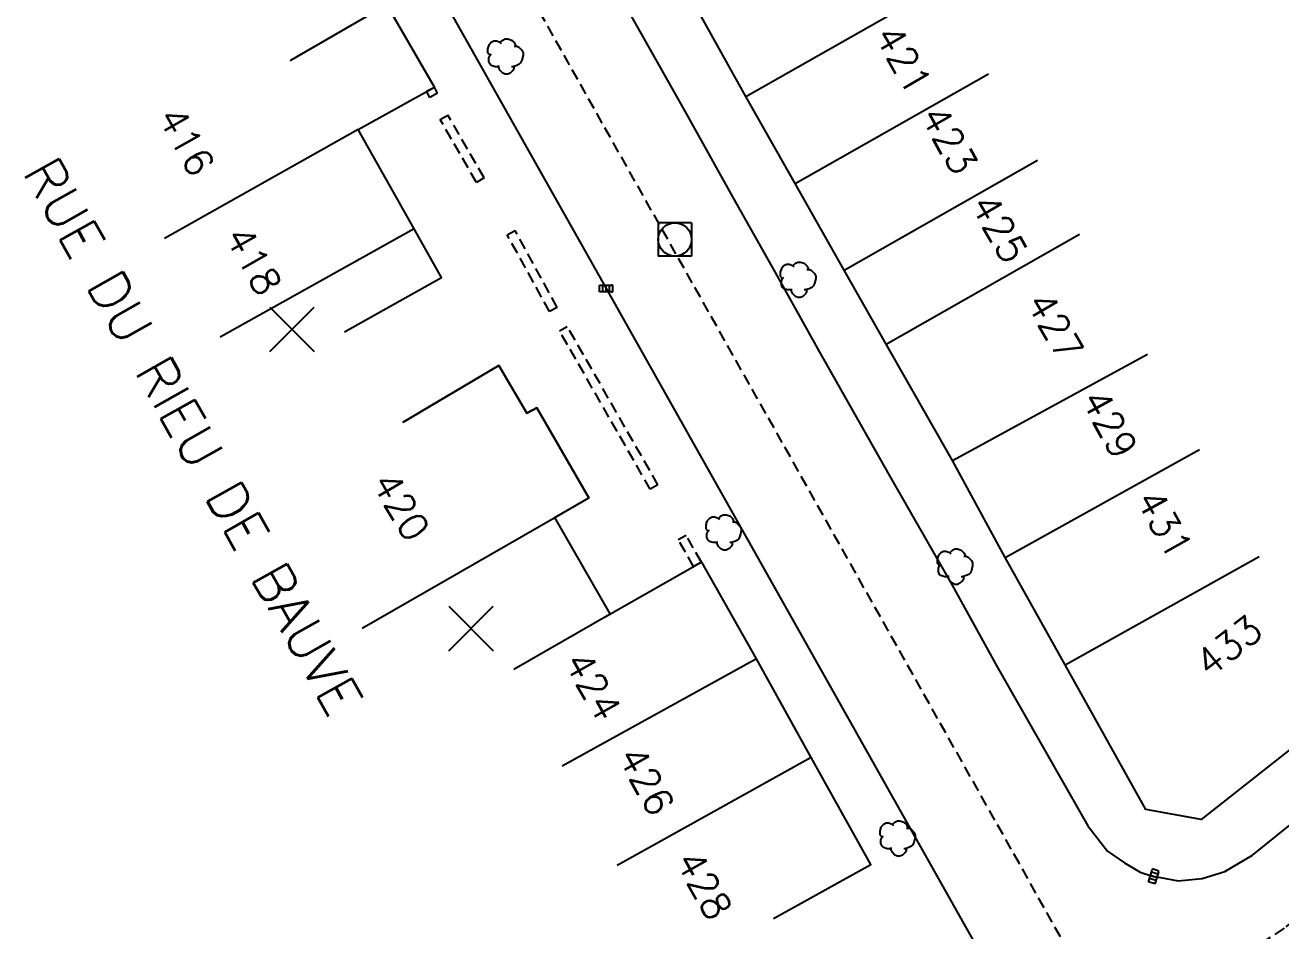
# Model space of a CAD drawing. Header units: millimetres. Extents: x 137000 to 138000, y 128000 to 129000.
# Drawn here: x 137620 to 137676.5, y 128920.2 to 128961 of the extents above; entities that cross this region are included whole.
import ezdxf
from ezdxf.enums import TextEntityAlignment as Align

# ---------------------------------------------------------------- set-up
doc = ezdxf.new("R2010")
doc.units = ezdxf.units.MM
doc.linetypes.add('DASHED', pattern=[0.75, 0.5, -0.25])
doc.layers.get('0').update_dxf_attribs({"linetype": 'CONTINUOUS'})
for name, color, linetype in [('w0001', 6, 'DASHED'), ('w0008', 7, 'CONTINUOUS'), ('w0100', 7, 'CONTINUOUS'), ('W0112', 1, 'DASHED'), ('w0300', 7, 'CONTINUOUS'), ('w0400', 7, 'CONTINUOUS'), ('w0420', 7, 'CONTINUOUS'), ('w0989', 7, 'CONTINUOUS'), ('w0991', 7, 'CONTINUOUS'), ('W1102', 7, 'CONTINUOUS')]:
    doc.layers.add(name, color=color, linetype=linetype)
doc.styles.get("Standard").update_dxf_attribs({"font": 'romans.shx', "width": 0.85})

# ---------------------------------------------------------------- blocks, each defined once
blk = doc.blocks.new('t991o')
at = {"color": 0, "linetype": 'Continuous'}
for p, q in [((-1, 1), (1, -1)), ((-1, -1), (1, 1))]:
    blk.add_line(p, q, dxfattribs=at)
blk = doc.blocks.new('T400')
for p, q in [((-0.15, 0.3), (0.15, 0.3)), ((-0.15, -0.25), (-0.15, 0.3)), ((-0.15, 0.15), (0.15, 0.15)), ((-0.15, 0), (0.15, 0)), ((0.15, 0.3), (0.15, -0.25)), ((-0.15, -0.15), (0.15, -0.15)), ((-0.15, -0.25), (-0.15, -0.3)), ((-0.15, -0.3), (0.15, -0.3)), ((0.15, -0.3), (0.15, -0.25))]:
    blk.add_line(p, q)
blk = doc.blocks.new('T300')
for p, q in [((-0.686, 0.629), (-0.8, 0.514)), ((-0.571, 0.686), (-0.686, 0.629)), ((-0.457, 0.686), (-0.571, 0.686)), ((-0.286, 0.629), (-0.457, 0.686)), ((-0.286, 0.629), (-0.171, 0.743)), ((-0.229, 0.571), (-0.286, 0.629)), ((-0.171, 0.743), (-0.057, 0.8)), ((-0.057, 0.8), (0.057, 0.8)), ((0.057, 0.8), (0.229, 0.743)), ((0.229, 0.743), (0.343, 0.629)), ((0.343, 0.629), (0.4, 0.514)), ((-0.8, 0.514), (-0.857, 0.343)), ((-0.857, 0.343), (-0.857, 0.171)), ((-0.857, 0.171), (-0.743, 0.057)), ((-0.8, -0.057), (-0.743, 0.057)), ((-0.743, 0.057), (-0.686, 0.114)), ((0.457, 0.457), (0.343, 0.457)), ((0.4, 0.514), (0.4, 0.457)), ((0.571, 0.4), (0.457, 0.457)), ((0.571, 0.4), (0.686, 0.286)), ((0.686, 0.286), (0.743, 0.171)), ((0.743, 0.057), (0.686, -0.171)), ((0.743, 0.171), (0.743, 0.057)), ((-0.8, -0.171), (-0.8, -0.057)), ((-0.8, -0.229), (-0.8, -0.171)), ((-0.743, -0.343), (-0.8, -0.229)), ((-0.686, -0.4), (-0.743, -0.343)), ((-0.514, -0.457), (-0.686, -0.4)), ((-0.4, -0.457), (-0.514, -0.457)), ((-0.4, -0.457), (-0.343, -0.457)), ((-0.343, -0.457), (-0.343, -0.4)), ((-0.343, -0.514), (-0.343, -0.457)), ((-0.286, -0.629), (-0.343, -0.514)), ((0.286, -0.457), (0.229, -0.457)), ((0.457, -0.4), (0.286, -0.457)), ((0.343, -0.514), (0.286, -0.629)), ((0.343, -0.514), (0.343, -0.457)), ((0.571, -0.343), (0.457, -0.4)), ((0.629, -0.286), (0.571, -0.343)), ((0.686, -0.171), (0.629, -0.286)), ((-0.171, -0.743), (-0.286, -0.629)), ((-0.057, -0.8), (-0.171, -0.743)), ((0.057, -0.8), (-0.057, -0.8)), ((0.171, -0.743), (0.057, -0.8)), ((0.229, -0.686), (0.171, -0.743)), ((0.286, -0.629), (0.229, -0.686))]:
    blk.add_line(p, q)
blk = doc.blocks.new('T420')
for p, q in [((0.75, 0.75), (-0.75, 0.75)), ((-0.75, 0.75), (-0.75, -0.75)), ((0.75, 0.75), (0.75, -0.75)), ((0.75, -0.75), (-0.75, -0.75))]:
    blk.add_line(p, q)
blk.add_ellipse((0, 0), major_axis=(-0.53, 0.53), ratio=1, start_param=3.926991, end_param=10.210176)

msp = doc.modelspace()

# ---------------------------------------------------------------- linework, layer by layer
at = {"layer": 'w0001'}
for points in [[(137725.426, 128627.774), (137717.741, 128645.886), (137715.569, 128653.316), (137713.772, 128662.308), (137712.585, 128671.123), (137711.986, 128678.76), (137711.806, 128686.96), (137712.108, 128694.349), (137712.682, 128700.695), (137715.302, 128716.645), (137718.896, 128734.03), (137723.69, 128756.962), (137728.799, 128781.46), (137730.196, 128788.892), (137730.614, 128795.363), (137729.586, 128803.5), (137727.472, 128810.482), (137723.424, 128818.8), (137717.916, 128828.598), (137673.524, 128907.549), (137664.719, 128923.278), (137635.071, 128975.918)], [(137727.659, 128960.47), (137721.062, 128955.848), (137676.628, 128920.366), (137669.122, 128915.414)]]:
    msp.add_lwpolyline(points, dxfattribs=at)
at = {"layer": 'w0008'}
for points in [[(137638.112, 128977.659), (137644.723, 128965.907), (137645.303, 128964.888), (137646.324, 128963.079), (137649.733, 128957.004), (137651.808, 128953.29), (137653.734, 128949.873), (137655.713, 128946.329), (137658.863, 128940.763), (137661.688, 128935.81), (137663.726, 128932.127), (137667.794, 128924.978), (137668.688, 128923.836), (137669.45, 128923.315), (137670.148, 128922.896), (137670.757, 128922.703), (137671.07, 128922.644), (137671.858, 128922.507), (137672.945, 128922.599), (137673.959, 128922.914), (137675.203, 128923.658), (137683.519, 128930.344)], [(137632.03, 128974.178), (137646.121, 128949.151), (137646.464, 128948.549), (137652.499, 128937.827), (137668.922, 128908.66), (137672.817, 128901.691), (137676.395, 128895.39), (137679.673, 128889.534), (137679.862, 128889.206), (137682.217, 128885.036), (137685.488, 128879.188), (137688.859, 128873.222), (137709.29, 128836.857)]]:
    msp.add_lwpolyline(points, dxfattribs=at)
at = {"layer": 'w0100'}
for points in [[(137683.081, 128933.283), (137672.902, 128925.258), (137670.412, 128925.709), (137666.772, 128932.225), (137664.084, 128937.055), (137661.71, 128941.411), (137658.729, 128946.659), (137656.839, 128949.976), (137654.624, 128953.889), (137652.406, 128957.793), (137649.75, 128962.581)], [(137634.346, 128947.209), (137638.711, 128949.647), (137637.488, 128951.838), (137634.97, 128956.311), (137638.398, 128958.224), (137636.253, 128961.929), (137631.926, 128959.424), (137631.926, 128959.424), (137631.926, 128959.424), (137631.926, 128959.424), (137631.926, 128959.424), (137631.926, 128959.424), (137631.926, 128959.424), (137631.926, 128959.424), (137631.926, 128959.424), (137631.926, 128959.424), (137631.926, 128959.424), (137631.926, 128959.424), (137631.926, 128959.424), (137631.926, 128959.424), (137631.926, 128959.424), (137631.926, 128959.424), (137631.926, 128959.424), (137631.926, 128959.424), (137631.926, 128959.424), (137631.926, 128959.424), (137631.926, 128959.424), (137631.926, 128959.424), (137631.926, 128959.424), (137631.926, 128959.424), (137631.926, 128959.424), (137631.926, 128959.424), (137631.926, 128959.424), (137631.926, 128959.424), (137631.926, 128959.424), (137631.926, 128959.424), (137631.926, 128959.424), (137631.926, 128959.424), (137631.926, 128959.424), (137631.926, 128959.424), (137631.926, 128959.424), (137631.926, 128959.424), (137631.926, 128959.424), (137631.926, 128959.424), (137631.926, 128959.424), (137631.926, 128959.424), (137631.926, 128959.424), (137631.926, 128959.424), (137631.926, 128959.424), (137631.926, 128959.424), (137631.926, 128959.424), (137631.926, 128959.424), (137631.926, 128959.424), (137631.926, 128959.424), (137631.926, 128959.424), (137631.926, 128959.424), (137631.926, 128959.424), (137631.926, 128959.424), (137631.926, 128959.424), (137631.926, 128959.424), (137631.926, 128959.424), (137631.926, 128959.424), (137631.926, 128959.424), (137631.926, 128959.424), (137631.926, 128959.424), (137631.926, 128959.424), (137631.926, 128959.424), (137631.926, 128959.424), (137631.926, 128959.424), (137631.926, 128959.424), (137631.926, 128959.424), (137631.926, 128959.424), (137631.926, 128959.424), (137631.926, 128959.424), (137631.926, 128959.424), (137631.926, 128959.424), (137631.926, 128959.424), (137631.926, 128959.424), (137631.926, 128959.424), (137631.926, 128959.424), (137631.926, 128959.424), (137631.926, 128959.424), (137631.926, 128959.424), (137631.926, 128959.424), (137631.926, 128959.424), (137631.926, 128959.424), (137631.926, 128959.424), (137631.926, 128959.424), (137631.926, 128959.424), (137631.926, 128959.424), (137631.926, 128959.424), (137631.926, 128959.424), (137631.926, 128959.424), (137631.926, 128959.424), (137631.926, 128959.424), (137631.926, 128959.424), (137631.926, 128959.424), (137631.926, 128959.424), (137631.926, 128959.424), (137631.926, 128959.424), (137631.926, 128959.424), (137631.926, 128959.424), (137631.926, 128959.424), (137631.926, 128959.424), (137631.926, 128959.424), (137631.926, 128959.424), (137631.926, 128959.424), (137631.926, 128959.424), (137631.926, 128959.424), (137631.926, 128959.424), (137631.926, 128959.424), (137631.926, 128959.424), (137631.926, 128959.424), (137631.926, 128959.424), (137631.926, 128959.424), (137631.926, 128959.424), (137631.926, 128959.424), (137631.926, 128959.424), (137631.926, 128959.424), (137631.926, 128959.424)], [(137641.974, 128932.028), (137646.307, 128934.524), (137643.812, 128938.856), (137645.34, 128939.736), (137643.003, 128943.793), (137642.55, 128943.549), (137641.29, 128945.686), (137636.983, 128943.148), (137636.983, 128943.148), (137636.983, 128943.148), (137636.983, 128943.148), (137636.983, 128943.148), (137636.983, 128943.148), (137636.983, 128943.148), (137636.983, 128943.148), (137636.983, 128943.148), (137636.983, 128943.148), (137636.983, 128943.148), (137636.983, 128943.148), (137636.983, 128943.148), (137636.983, 128943.148), (137636.983, 128943.148), (137636.983, 128943.148), (137636.983, 128943.148), (137636.983, 128943.148), (137636.983, 128943.148), (137636.983, 128943.148), (137636.983, 128943.148), (137636.983, 128943.148), (137636.983, 128943.148), (137636.983, 128943.148), (137636.983, 128943.148), (137636.983, 128943.148), (137636.983, 128943.148), (137636.983, 128943.148), (137636.983, 128943.148), (137636.983, 128943.148), (137636.983, 128943.148), (137636.983, 128943.148), (137636.983, 128943.148), (137636.983, 128943.148), (137636.983, 128943.148), (137636.983, 128943.148), (137636.983, 128943.148), (137636.983, 128943.148), (137636.983, 128943.148), (137636.983, 128943.148), (137636.983, 128943.148), (137636.983, 128943.148), (137636.983, 128943.148), (137636.983, 128943.148), (137636.983, 128943.148), (137636.983, 128943.148), (137636.983, 128943.148), (137636.983, 128943.148), (137636.983, 128943.148), (137636.983, 128943.148), (137636.983, 128943.148), (137636.983, 128943.148), (137636.983, 128943.148), (137636.983, 128943.148), (137636.983, 128943.148), (137636.983, 128943.148), (137636.983, 128943.148), (137636.983, 128943.148), (137636.983, 128943.148), (137636.983, 128943.148), (137636.983, 128943.148), (137636.983, 128943.148), (137636.983, 128943.148), (137636.983, 128943.148), (137636.983, 128943.148), (137636.983, 128943.148), (137636.983, 128943.148), (137636.983, 128943.148), (137636.983, 128943.148), (137636.983, 128943.148), (137636.983, 128943.148), (137636.983, 128943.148), (137636.983, 128943.148), (137636.983, 128943.148), (137636.983, 128943.148), (137636.983, 128943.148), (137636.983, 128943.148), (137636.983, 128943.148), (137636.983, 128943.148), (137636.983, 128943.148), (137636.983, 128943.148), (137636.983, 128943.148), (137636.983, 128943.148), (137636.983, 128943.148), (137636.983, 128943.148), (137636.983, 128943.148), (137636.983, 128943.148), (137636.983, 128943.148), (137636.983, 128943.148), (137636.983, 128943.148), (137636.983, 128943.148), (137636.983, 128943.148), (137636.983, 128943.148), (137636.983, 128943.148), (137636.983, 128943.148), (137636.983, 128943.148), (137636.983, 128943.148), (137636.983, 128943.148), (137636.983, 128943.148), (137636.983, 128943.148), (137636.983, 128943.148), (137636.983, 128943.148), (137636.983, 128943.148), (137636.983, 128943.148), (137636.983, 128943.148), (137636.983, 128943.148), (137636.983, 128943.148), (137636.983, 128943.148), (137636.983, 128943.148), (137636.983, 128943.148), (137636.983, 128943.148), (137636.983, 128943.148), (137636.983, 128943.148), (137636.983, 128943.148), (137636.983, 128943.148), (137636.983, 128943.148), (137636.983, 128943.148), (137636.983, 128943.148), (137636.983, 128943.148), (137636.983, 128943.148), (137636.983, 128943.148), (137636.983, 128943.148), (137636.983, 128943.148), (137636.983, 128943.148), (137636.983, 128943.148), (137636.983, 128943.148), (137636.983, 128943.148), (137636.983, 128943.148), (137636.983, 128943.148), (137636.983, 128943.148), (137636.983, 128943.148), (137636.983, 128943.148), (137636.983, 128943.148), (137636.983, 128943.148), (137636.983, 128943.148), (137636.983, 128943.148), (137636.983, 128943.148), (137636.983, 128943.148), (137636.983, 128943.148), (137636.983, 128943.148), (137636.983, 128943.148), (137636.983, 128943.148), (137636.983, 128943.148), (137636.983, 128943.148), (137636.983, 128943.148), (137636.983, 128943.148), (137636.983, 128943.148), (137636.983, 128943.148), (137636.983, 128943.148), (137636.983, 128943.148), (137636.983, 128943.148), (137636.983, 128943.148), (137636.983, 128943.148), (137636.983, 128943.148), (137636.983, 128943.148), (137636.983, 128943.148), (137636.983, 128943.148), (137636.983, 128943.148), (137636.983, 128943.148), (137636.983, 128943.148), (137636.983, 128943.148), (137636.983, 128943.148), (137636.983, 128943.148), (137636.983, 128943.148), (137636.983, 128943.148), (137636.983, 128943.148), (137636.983, 128943.148), (137636.983, 128943.148), (137636.983, 128943.148), (137636.983, 128943.148), (137636.983, 128943.148), (137636.983, 128943.148), (137636.983, 128943.148), (137636.983, 128943.148), (137636.983, 128943.148), (137636.983, 128943.148), (137636.983, 128943.148), (137636.983, 128943.148), (137636.983, 128943.148), (137636.983, 128943.148), (137636.983, 128943.148), (137636.983, 128943.148), (137636.983, 128943.148), (137636.983, 128943.148), (137636.983, 128943.148), (137636.983, 128943.148), (137636.983, 128943.148), (137636.983, 128943.148), (137636.983, 128943.148), (137636.983, 128943.148), (137636.983, 128943.148), (137636.983, 128943.148), (137636.983, 128943.148), (137636.983, 128943.148), (137636.983, 128943.148), (137636.983, 128943.148), (137636.983, 128943.148), (137636.983, 128943.148), (137636.983, 128943.148), (137636.983, 128943.148), (137636.983, 128943.148), (137636.983, 128943.148), (137636.983, 128943.148), (137636.983, 128943.148), (137636.983, 128943.148), (137636.983, 128943.148), (137636.983, 128943.148), (137636.983, 128943.148), (137641.29, 128945.686), (137642.55, 128943.549), (137643.003, 128943.793), (137645.34, 128939.736)], [(137653.661, 128920.803), (137658.03, 128923.235), (137655.35, 128928.05), (137652.895, 128932.495), (137650.425, 128936.838), (137646.079, 128934.365), (137646.079, 128934.365), (137646.079, 128934.365), (137646.079, 128934.365), (137646.079, 128934.365), (137646.079, 128934.365), (137646.079, 128934.365), (137646.079, 128934.365), (137646.079, 128934.365), (137646.079, 128934.365), (137646.079, 128934.365), (137646.079, 128934.365), (137646.079, 128934.365), (137646.079, 128934.365), (137646.079, 128934.365), (137646.079, 128934.365), (137646.079, 128934.365), (137646.079, 128934.365), (137646.079, 128934.365), (137646.079, 128934.365), (137646.079, 128934.365), (137646.079, 128934.365), (137646.079, 128934.365), (137646.079, 128934.365), (137646.079, 128934.365), (137646.079, 128934.365), (137646.079, 128934.365), (137646.079, 128934.365), (137646.079, 128934.365), (137646.079, 128934.365), (137646.079, 128934.365), (137646.079, 128934.365), (137646.079, 128934.365), (137646.079, 128934.365), (137646.079, 128934.365), (137646.079, 128934.365), (137646.079, 128934.365), (137646.079, 128934.365), (137646.079, 128934.365), (137646.079, 128934.365), (137646.079, 128934.365), (137646.079, 128934.365), (137646.079, 128934.365), (137646.079, 128934.365), (137646.079, 128934.365), (137646.079, 128934.365), (137646.079, 128934.365), (137646.079, 128934.365), (137646.079, 128934.365), (137646.079, 128934.365), (137646.079, 128934.365), (137646.079, 128934.365), (137646.079, 128934.365), (137646.079, 128934.365), (137646.079, 128934.365), (137646.079, 128934.365), (137646.079, 128934.365), (137646.079, 128934.365), (137646.079, 128934.365), (137646.079, 128934.365), (137646.079, 128934.365), (137646.079, 128934.365), (137646.079, 128934.365), (137646.079, 128934.365), (137646.079, 128934.365), (137646.079, 128934.365), (137646.079, 128934.365), (137646.079, 128934.365), (137646.079, 128934.365), (137646.079, 128934.365), (137646.079, 128934.365), (137646.079, 128934.365), (137646.079, 128934.365), (137646.079, 128934.365), (137646.079, 128934.365), (137646.079, 128934.365), (137646.079, 128934.365), (137646.079, 128934.365), (137646.079, 128934.365), (137646.079, 128934.365), (137646.079, 128934.365), (137646.079, 128934.365), (137646.079, 128934.365), (137646.079, 128934.365), (137646.079, 128934.365), (137646.079, 128934.365), (137646.079, 128934.365), (137646.079, 128934.365), (137646.079, 128934.365), (137646.079, 128934.365), (137646.079, 128934.365), (137646.079, 128934.365), (137646.079, 128934.365), (137646.079, 128934.365), (137646.079, 128934.365), (137646.079, 128934.365), (137646.079, 128934.365), (137646.079, 128934.365), (137646.079, 128934.365), (137646.079, 128934.365), (137646.079, 128934.365), (137646.079, 128934.365), (137646.079, 128934.365), (137646.079, 128934.365), (137646.079, 128934.365), (137646.079, 128934.365), (137646.079, 128934.365), (137646.079, 128934.365), (137646.079, 128934.365), (137646.079, 128934.365), (137646.079, 128934.365), (137646.079, 128934.365), (137646.079, 128934.365), (137646.079, 128934.365), (137646.079, 128934.365)]]:
    msp.add_lwpolyline(points, dxfattribs=at)
at = {"layer": 'W0112'}
for points in [[(137638.539, 128957.943), (137638.184, 128957.758), (137638.039, 128958.039), (137638.394, 128958.223), (137638.394, 128958.223), (137638.394, 128958.223), (137638.394, 128958.223), (137638.394, 128958.223), (137638.394, 128958.223), (137638.394, 128958.223), (137638.394, 128958.223), (137638.394, 128958.223), (137638.394, 128958.223), (137638.394, 128958.223), (137638.394, 128958.223), (137638.394, 128958.223), (137638.394, 128958.223), (137638.394, 128958.223), (137638.394, 128958.223), (137638.394, 128958.223), (137638.394, 128958.223), (137638.394, 128958.223), (137638.394, 128958.223), (137638.394, 128958.223), (137638.394, 128958.223), (137638.394, 128958.223), (137638.394, 128958.223), (137638.394, 128958.223), (137638.394, 128958.223), (137638.394, 128958.223), (137638.394, 128958.223), (137638.394, 128958.223), (137638.394, 128958.223), (137638.394, 128958.223), (137638.394, 128958.223), (137638.394, 128958.223), (137638.394, 128958.223), (137638.394, 128958.223), (137638.394, 128958.223), (137638.394, 128958.223), (137638.394, 128958.223), (137638.394, 128958.223), (137638.394, 128958.223), (137638.394, 128958.223), (137638.394, 128958.223), (137638.394, 128958.223), (137638.394, 128958.223), (137638.394, 128958.223), (137638.394, 128958.223), (137638.394, 128958.223), (137638.394, 128958.223), (137638.394, 128958.223), (137638.394, 128958.223), (137638.394, 128958.223), (137638.394, 128958.223), (137638.394, 128958.223), (137638.394, 128958.223), (137638.394, 128958.223), (137638.394, 128958.223), (137638.394, 128958.223), (137638.394, 128958.223), (137638.394, 128958.223), (137638.394, 128958.223), (137638.394, 128958.223), (137638.394, 128958.223), (137638.394, 128958.223), (137638.394, 128958.223), (137638.394, 128958.223), (137638.394, 128958.223), (137638.394, 128958.223), (137638.394, 128958.223), (137638.394, 128958.223), (137638.394, 128958.223), (137638.394, 128958.223), (137638.394, 128958.223), (137638.394, 128958.223), (137638.394, 128958.223), (137638.394, 128958.223), (137638.394, 128958.223), (137638.394, 128958.223), (137638.394, 128958.223), (137638.394, 128958.223), (137638.394, 128958.223), (137638.394, 128958.223), (137638.394, 128958.223), (137638.394, 128958.223), (137638.394, 128958.223), (137638.394, 128958.223), (137638.394, 128958.223), (137638.394, 128958.223), (137638.394, 128958.223), (137638.394, 128958.223), (137638.394, 128958.223), (137638.394, 128958.223), (137638.394, 128958.223), (137638.394, 128958.223), (137638.394, 128958.223), (137638.394, 128958.223), (137638.394, 128958.223), (137638.394, 128958.223), (137638.394, 128958.223), (137638.394, 128958.223), (137638.394, 128958.223), (137638.394, 128958.223), (137638.394, 128958.223), (137638.394, 128958.223), (137638.394, 128958.223), (137638.394, 128958.223), (137638.394, 128958.223), (137638.394, 128958.223), (137638.394, 128958.223), (137638.394, 128958.223), (137638.394, 128958.223), (137638.394, 128958.223), (137638.394, 128958.223), (137638.394, 128958.223), (137638.394, 128958.223), (137638.394, 128958.223), (137638.394, 128958.223), (137638.394, 128958.223)], [(137638.539, 128957.943), (137638.394, 128958.223), (137638.394, 128958.223), (137638.394, 128958.223), (137638.394, 128958.223), (137638.394, 128958.223), (137638.394, 128958.223), (137638.394, 128958.223), (137638.394, 128958.223), (137638.394, 128958.223), (137638.394, 128958.223), (137638.394, 128958.223), (137638.394, 128958.223), (137638.394, 128958.223), (137638.394, 128958.223), (137638.394, 128958.223), (137638.394, 128958.223), (137638.394, 128958.223), (137638.394, 128958.223), (137638.394, 128958.223), (137638.394, 128958.223), (137638.394, 128958.223), (137638.394, 128958.223), (137638.394, 128958.223), (137638.394, 128958.223), (137638.394, 128958.223), (137638.394, 128958.223), (137638.394, 128958.223), (137638.394, 128958.223), (137638.394, 128958.223), (137638.394, 128958.223), (137638.394, 128958.223), (137638.394, 128958.223), (137638.394, 128958.223), (137638.394, 128958.223), (137638.394, 128958.223), (137638.394, 128958.223), (137638.394, 128958.223), (137638.394, 128958.223), (137638.394, 128958.223), (137638.394, 128958.223), (137638.394, 128958.223), (137638.394, 128958.223), (137638.394, 128958.223), (137638.394, 128958.223), (137638.394, 128958.223), (137638.394, 128958.223), (137638.394, 128958.223), (137638.394, 128958.223), (137638.394, 128958.223), (137638.394, 128958.223), (137638.394, 128958.223), (137638.394, 128958.223), (137638.394, 128958.223), (137638.394, 128958.223), (137638.394, 128958.223), (137638.394, 128958.223), (137638.394, 128958.223), (137638.394, 128958.223), (137638.394, 128958.223), (137638.394, 128958.223), (137638.394, 128958.223), (137638.394, 128958.223), (137638.394, 128958.223), (137638.394, 128958.223), (137638.394, 128958.223), (137638.394, 128958.223), (137638.394, 128958.223), (137638.394, 128958.223), (137638.394, 128958.223), (137638.394, 128958.223), (137638.394, 128958.223), (137638.394, 128958.223), (137638.394, 128958.223), (137638.394, 128958.223), (137638.394, 128958.223), (137638.394, 128958.223), (137638.394, 128958.223), (137638.394, 128958.223), (137638.394, 128958.223), (137638.394, 128958.223), (137638.394, 128958.223), (137638.394, 128958.223), (137638.394, 128958.223), (137638.394, 128958.223), (137638.394, 128958.223), (137638.394, 128958.223), (137638.394, 128958.223), (137638.394, 128958.223), (137638.394, 128958.223), (137638.394, 128958.223), (137638.394, 128958.223), (137638.394, 128958.223), (137638.394, 128958.223), (137638.394, 128958.223), (137638.394, 128958.223), (137638.394, 128958.223), (137638.394, 128958.223), (137638.394, 128958.223), (137638.394, 128958.223), (137638.394, 128958.223), (137638.394, 128958.223), (137638.394, 128958.223), (137638.394, 128958.223), (137638.394, 128958.223), (137638.394, 128958.223), (137638.394, 128958.223), (137638.394, 128958.223), (137638.394, 128958.223), (137638.394, 128958.223), (137638.394, 128958.223), (137638.394, 128958.223), (137638.394, 128958.223), (137638.394, 128958.223), (137638.394, 128958.223), (137638.394, 128958.223), (137638.394, 128958.223), (137638.394, 128958.223), (137638.394, 128958.223), (137638.394, 128958.223)], [(137640.635, 128954.133), (137640.288, 128953.933), (137638.659, 128956.761), (137639.005, 128956.961), (137639.005, 128956.961), (137639.005, 128956.961), (137639.005, 128956.961), (137639.005, 128956.961), (137639.005, 128956.961), (137639.005, 128956.961), (137639.005, 128956.961), (137639.005, 128956.961), (137639.005, 128956.961), (137639.005, 128956.961), (137639.005, 128956.961), (137639.005, 128956.961), (137639.005, 128956.961), (137639.005, 128956.961), (137639.005, 128956.961), (137639.005, 128956.961), (137639.005, 128956.961), (137639.005, 128956.961), (137639.005, 128956.961), (137639.005, 128956.961), (137639.005, 128956.961), (137639.005, 128956.961), (137639.005, 128956.961), (137639.005, 128956.961), (137639.005, 128956.961), (137639.005, 128956.961), (137639.005, 128956.961), (137639.005, 128956.961), (137639.005, 128956.961), (137639.005, 128956.961), (137639.005, 128956.961), (137639.005, 128956.961), (137639.005, 128956.961), (137639.005, 128956.961), (137639.005, 128956.961), (137639.005, 128956.961), (137639.005, 128956.961), (137639.005, 128956.961), (137639.005, 128956.961), (137639.005, 128956.961), (137639.005, 128956.961), (137639.005, 128956.961), (137639.005, 128956.961), (137639.005, 128956.961), (137639.005, 128956.961), (137639.005, 128956.961), (137639.005, 128956.961), (137639.005, 128956.961), (137639.005, 128956.961), (137639.005, 128956.961), (137639.005, 128956.961), (137639.005, 128956.961), (137639.005, 128956.961), (137639.005, 128956.961), (137639.005, 128956.961), (137639.005, 128956.961), (137639.005, 128956.961), (137639.005, 128956.961), (137639.005, 128956.961), (137639.005, 128956.961), (137639.005, 128956.961), (137639.005, 128956.961), (137639.005, 128956.961), (137639.005, 128956.961), (137639.005, 128956.961), (137639.005, 128956.961), (137639.005, 128956.961), (137639.005, 128956.961), (137639.005, 128956.961), (137639.005, 128956.961), (137639.005, 128956.961), (137639.005, 128956.961), (137639.005, 128956.961), (137639.005, 128956.961), (137639.005, 128956.961), (137639.005, 128956.961), (137639.005, 128956.961), (137639.005, 128956.961), (137639.005, 128956.961), (137639.005, 128956.961), (137639.005, 128956.961), (137639.005, 128956.961), (137639.005, 128956.961), (137639.005, 128956.961), (137639.005, 128956.961), (137639.005, 128956.961), (137639.005, 128956.961), (137639.005, 128956.961), (137639.005, 128956.961), (137639.005, 128956.961), (137639.005, 128956.961), (137639.005, 128956.961), (137639.005, 128956.961), (137639.005, 128956.961), (137639.005, 128956.961), (137639.005, 128956.961), (137639.005, 128956.961), (137639.005, 128956.961), (137639.005, 128956.961), (137639.005, 128956.961), (137639.005, 128956.961), (137639.005, 128956.961), (137639.005, 128956.961), (137639.005, 128956.961), (137639.005, 128956.961), (137639.005, 128956.961), (137639.005, 128956.961), (137639.005, 128956.961), (137639.005, 128956.961), (137639.005, 128956.961), (137639.005, 128956.961), (137639.005, 128956.961), (137639.005, 128956.961), (137639.005, 128956.961), (137639.005, 128956.961), (137639.005, 128956.961)], [(137640.635, 128954.133), (137639.005, 128956.961), (137639.005, 128956.961), (137639.005, 128956.961), (137639.005, 128956.961), (137639.005, 128956.961), (137639.005, 128956.961), (137639.005, 128956.961), (137639.005, 128956.961), (137639.005, 128956.961), (137639.005, 128956.961), (137639.005, 128956.961), (137639.005, 128956.961), (137639.005, 128956.961), (137639.005, 128956.961), (137639.005, 128956.961), (137639.005, 128956.961), (137639.005, 128956.961), (137639.005, 128956.961), (137639.005, 128956.961), (137639.005, 128956.961), (137639.005, 128956.961), (137639.005, 128956.961), (137639.005, 128956.961), (137639.005, 128956.961), (137639.005, 128956.961), (137639.005, 128956.961), (137639.005, 128956.961), (137639.005, 128956.961), (137639.005, 128956.961), (137639.005, 128956.961), (137639.005, 128956.961), (137639.005, 128956.961), (137639.005, 128956.961), (137639.005, 128956.961), (137639.005, 128956.961), (137639.005, 128956.961), (137639.005, 128956.961), (137639.005, 128956.961), (137639.005, 128956.961), (137639.005, 128956.961), (137639.005, 128956.961), (137639.005, 128956.961), (137639.005, 128956.961), (137639.005, 128956.961), (137639.005, 128956.961), (137639.005, 128956.961), (137639.005, 128956.961), (137639.005, 128956.961), (137639.005, 128956.961), (137639.005, 128956.961), (137639.005, 128956.961), (137639.005, 128956.961), (137639.005, 128956.961), (137639.005, 128956.961), (137639.005, 128956.961), (137639.005, 128956.961), (137639.005, 128956.961), (137639.005, 128956.961), (137639.005, 128956.961), (137639.005, 128956.961), (137639.005, 128956.961), (137639.005, 128956.961), (137639.005, 128956.961), (137639.005, 128956.961), (137639.005, 128956.961), (137639.005, 128956.961), (137639.005, 128956.961), (137639.005, 128956.961), (137639.005, 128956.961), (137639.005, 128956.961), (137639.005, 128956.961), (137639.005, 128956.961), (137639.005, 128956.961), (137639.005, 128956.961), (137639.005, 128956.961), (137639.005, 128956.961), (137639.005, 128956.961), (137639.005, 128956.961), (137639.005, 128956.961), (137639.005, 128956.961), (137639.005, 128956.961), (137639.005, 128956.961), (137639.005, 128956.961), (137639.005, 128956.961), (137639.005, 128956.961), (137639.005, 128956.961), (137639.005, 128956.961), (137639.005, 128956.961), (137639.005, 128956.961), (137639.005, 128956.961), (137639.005, 128956.961), (137639.005, 128956.961), (137639.005, 128956.961), (137639.005, 128956.961), (137639.005, 128956.961), (137639.005, 128956.961), (137639.005, 128956.961), (137639.005, 128956.961), (137639.005, 128956.961), (137639.005, 128956.961), (137639.005, 128956.961), (137639.005, 128956.961), (137639.005, 128956.961), (137639.005, 128956.961), (137639.005, 128956.961), (137639.005, 128956.961), (137639.005, 128956.961), (137639.005, 128956.961), (137639.005, 128956.961), (137639.005, 128956.961), (137639.005, 128956.961), (137639.005, 128956.961), (137639.005, 128956.961), (137639.005, 128956.961), (137639.005, 128956.961), (137639.005, 128956.961), (137639.005, 128956.961), (137639.005, 128956.961), (137639.005, 128956.961)], [(137643.92, 128948.31), (137643.569, 128948.117), (137641.675, 128951.572), (137642.026, 128951.764), (137642.026, 128951.764), (137642.026, 128951.764), (137642.026, 128951.764), (137642.026, 128951.764), (137642.026, 128951.764), (137642.026, 128951.764), (137642.026, 128951.764), (137642.026, 128951.764), (137642.026, 128951.764), (137642.026, 128951.764), (137642.026, 128951.764), (137642.026, 128951.764), (137642.026, 128951.764), (137642.026, 128951.764), (137642.026, 128951.764), (137642.026, 128951.764), (137642.026, 128951.764), (137642.026, 128951.764), (137642.026, 128951.764), (137642.026, 128951.764), (137642.026, 128951.764), (137642.026, 128951.764), (137642.026, 128951.764), (137642.026, 128951.764), (137642.026, 128951.764), (137642.026, 128951.764), (137642.026, 128951.764), (137642.026, 128951.764), (137642.026, 128951.764), (137642.026, 128951.764), (137642.026, 128951.764), (137642.026, 128951.764), (137642.026, 128951.764), (137642.026, 128951.764), (137642.026, 128951.764), (137642.026, 128951.764), (137642.026, 128951.764), (137642.026, 128951.764), (137642.026, 128951.764), (137642.026, 128951.764), (137642.026, 128951.764), (137642.026, 128951.764), (137642.026, 128951.764), (137642.026, 128951.764), (137642.026, 128951.764), (137642.026, 128951.764), (137642.026, 128951.764), (137642.026, 128951.764), (137642.026, 128951.764), (137642.026, 128951.764), (137642.026, 128951.764), (137642.026, 128951.764), (137642.026, 128951.764), (137642.026, 128951.764), (137642.026, 128951.764), (137642.026, 128951.764), (137642.026, 128951.764), (137642.026, 128951.764), (137642.026, 128951.764), (137642.026, 128951.764), (137642.026, 128951.764), (137642.026, 128951.764), (137642.026, 128951.764), (137642.026, 128951.764), (137642.026, 128951.764), (137642.026, 128951.764), (137642.026, 128951.764), (137642.026, 128951.764), (137642.026, 128951.764), (137642.026, 128951.764), (137642.026, 128951.764), (137642.026, 128951.764), (137642.026, 128951.764), (137642.026, 128951.764), (137642.026, 128951.764), (137642.026, 128951.764), (137642.026, 128951.764), (137642.026, 128951.764), (137642.026, 128951.764), (137642.026, 128951.764), (137642.026, 128951.764), (137642.026, 128951.764), (137642.026, 128951.764), (137642.026, 128951.764), (137642.026, 128951.764), (137642.026, 128951.764), (137642.026, 128951.764), (137642.026, 128951.764), (137642.026, 128951.764), (137642.026, 128951.764), (137642.026, 128951.764), (137642.026, 128951.764), (137642.026, 128951.764), (137642.026, 128951.764), (137642.026, 128951.764), (137642.026, 128951.764), (137642.026, 128951.764), (137642.026, 128951.764), (137642.026, 128951.764), (137642.026, 128951.764), (137642.026, 128951.764), (137642.026, 128951.764), (137642.026, 128951.764), (137642.026, 128951.764), (137642.026, 128951.764), (137642.026, 128951.764), (137642.026, 128951.764), (137642.026, 128951.764), (137642.026, 128951.764), (137642.026, 128951.764), (137642.026, 128951.764), (137642.026, 128951.764), (137642.026, 128951.764), (137642.026, 128951.764), (137642.026, 128951.764), (137642.026, 128951.764)], [(137643.92, 128948.31), (137642.026, 128951.764), (137642.026, 128951.764), (137642.026, 128951.764), (137642.026, 128951.764), (137642.026, 128951.764), (137642.026, 128951.764), (137642.026, 128951.764), (137642.026, 128951.764), (137642.026, 128951.764), (137642.026, 128951.764), (137642.026, 128951.764), (137642.026, 128951.764), (137642.026, 128951.764), (137642.026, 128951.764), (137642.026, 128951.764), (137642.026, 128951.764), (137642.026, 128951.764), (137642.026, 128951.764), (137642.026, 128951.764), (137642.026, 128951.764), (137642.026, 128951.764), (137642.026, 128951.764), (137642.026, 128951.764), (137642.026, 128951.764), (137642.026, 128951.764), (137642.026, 128951.764), (137642.026, 128951.764), (137642.026, 128951.764), (137642.026, 128951.764), (137642.026, 128951.764), (137642.026, 128951.764), (137642.026, 128951.764), (137642.026, 128951.764), (137642.026, 128951.764), (137642.026, 128951.764), (137642.026, 128951.764), (137642.026, 128951.764), (137642.026, 128951.764), (137642.026, 128951.764), (137642.026, 128951.764), (137642.026, 128951.764), (137642.026, 128951.764), (137642.026, 128951.764), (137642.026, 128951.764), (137642.026, 128951.764), (137642.026, 128951.764), (137642.026, 128951.764), (137642.026, 128951.764), (137642.026, 128951.764), (137642.026, 128951.764), (137642.026, 128951.764), (137642.026, 128951.764), (137642.026, 128951.764), (137642.026, 128951.764), (137642.026, 128951.764), (137642.026, 128951.764), (137642.026, 128951.764), (137642.026, 128951.764), (137642.026, 128951.764), (137642.026, 128951.764), (137642.026, 128951.764), (137642.026, 128951.764), (137642.026, 128951.764), (137642.026, 128951.764), (137642.026, 128951.764), (137642.026, 128951.764), (137642.026, 128951.764), (137642.026, 128951.764), (137642.026, 128951.764), (137642.026, 128951.764), (137642.026, 128951.764), (137642.026, 128951.764), (137642.026, 128951.764), (137642.026, 128951.764), (137642.026, 128951.764), (137642.026, 128951.764), (137642.026, 128951.764), (137642.026, 128951.764), (137642.026, 128951.764), (137642.026, 128951.764), (137642.026, 128951.764), (137642.026, 128951.764), (137642.026, 128951.764), (137642.026, 128951.764), (137642.026, 128951.764), (137642.026, 128951.764), (137642.026, 128951.764), (137642.026, 128951.764), (137642.026, 128951.764), (137642.026, 128951.764), (137642.026, 128951.764), (137642.026, 128951.764), (137642.026, 128951.764), (137642.026, 128951.764), (137642.026, 128951.764), (137642.026, 128951.764), (137642.026, 128951.764), (137642.026, 128951.764), (137642.026, 128951.764), (137642.026, 128951.764), (137642.026, 128951.764), (137642.026, 128951.764), (137642.026, 128951.764), (137642.026, 128951.764), (137642.026, 128951.764), (137642.026, 128951.764), (137642.026, 128951.764), (137642.026, 128951.764), (137642.026, 128951.764), (137642.026, 128951.764), (137642.026, 128951.764), (137642.026, 128951.764), (137642.026, 128951.764), (137642.026, 128951.764), (137642.026, 128951.764), (137642.026, 128951.764), (137642.026, 128951.764), (137642.026, 128951.764), (137642.026, 128951.764)], [(137648.456, 128940.319), (137648.109, 128940.12), (137644.024, 128947.256), (137644.371, 128947.455), (137644.371, 128947.455), (137644.371, 128947.455), (137644.371, 128947.455), (137644.371, 128947.455), (137644.371, 128947.455), (137644.371, 128947.455), (137644.371, 128947.455), (137644.371, 128947.455), (137644.371, 128947.455), (137644.371, 128947.455), (137644.371, 128947.455), (137644.371, 128947.455), (137644.371, 128947.455), (137644.371, 128947.455), (137644.371, 128947.455), (137644.371, 128947.455), (137644.371, 128947.455), (137644.371, 128947.455), (137644.371, 128947.455), (137644.371, 128947.455), (137644.371, 128947.455), (137644.371, 128947.455), (137644.371, 128947.455), (137644.371, 128947.455), (137644.371, 128947.455), (137644.371, 128947.455), (137644.371, 128947.455), (137644.371, 128947.455), (137644.371, 128947.455), (137644.371, 128947.455), (137644.371, 128947.455), (137644.371, 128947.455), (137644.371, 128947.455), (137644.371, 128947.455), (137644.371, 128947.455), (137644.371, 128947.455), (137644.371, 128947.455), (137644.371, 128947.455), (137644.371, 128947.455), (137644.371, 128947.455), (137644.371, 128947.455), (137644.371, 128947.455), (137644.371, 128947.455), (137644.371, 128947.455), (137644.371, 128947.455), (137644.371, 128947.455), (137644.371, 128947.455), (137644.371, 128947.455), (137644.371, 128947.455), (137644.371, 128947.455), (137644.371, 128947.455), (137644.371, 128947.455), (137644.371, 128947.455), (137644.371, 128947.455), (137644.371, 128947.455), (137644.371, 128947.455), (137644.371, 128947.455), (137644.371, 128947.455), (137644.371, 128947.455), (137644.371, 128947.455), (137644.371, 128947.455), (137644.371, 128947.455), (137644.371, 128947.455), (137644.371, 128947.455), (137644.371, 128947.455), (137644.371, 128947.455), (137644.371, 128947.455), (137644.371, 128947.455), (137644.371, 128947.455), (137644.371, 128947.455), (137644.371, 128947.455), (137644.371, 128947.455), (137644.371, 128947.455), (137644.371, 128947.455), (137644.371, 128947.455), (137644.371, 128947.455), (137644.371, 128947.455), (137644.371, 128947.455), (137644.371, 128947.455), (137644.371, 128947.455), (137644.371, 128947.455), (137644.371, 128947.455), (137644.371, 128947.455), (137644.371, 128947.455), (137644.371, 128947.455), (137644.371, 128947.455), (137644.371, 128947.455), (137644.371, 128947.455), (137644.371, 128947.455), (137644.371, 128947.455), (137644.371, 128947.455), (137644.371, 128947.455), (137644.371, 128947.455), (137644.371, 128947.455), (137644.371, 128947.455), (137644.371, 128947.455), (137644.371, 128947.455), (137644.371, 128947.455), (137644.371, 128947.455), (137644.371, 128947.455), (137644.371, 128947.455), (137644.371, 128947.455), (137644.371, 128947.455), (137644.371, 128947.455), (137644.371, 128947.455), (137644.371, 128947.455), (137644.371, 128947.455), (137644.371, 128947.455), (137644.371, 128947.455), (137644.371, 128947.455), (137644.371, 128947.455), (137644.371, 128947.455), (137644.371, 128947.455), (137644.371, 128947.455), (137644.371, 128947.455), (137644.371, 128947.455)], [(137648.456, 128940.319), (137644.371, 128947.455), (137644.371, 128947.455), (137644.371, 128947.455), (137644.371, 128947.455), (137644.371, 128947.455), (137644.371, 128947.455), (137644.371, 128947.455), (137644.371, 128947.455), (137644.371, 128947.455), (137644.371, 128947.455), (137644.371, 128947.455), (137644.371, 128947.455), (137644.371, 128947.455), (137644.371, 128947.455), (137644.371, 128947.455), (137644.371, 128947.455), (137644.371, 128947.455), (137644.371, 128947.455), (137644.371, 128947.455), (137644.371, 128947.455), (137644.371, 128947.455), (137644.371, 128947.455), (137644.371, 128947.455), (137644.371, 128947.455), (137644.371, 128947.455), (137644.371, 128947.455), (137644.371, 128947.455), (137644.371, 128947.455), (137644.371, 128947.455), (137644.371, 128947.455), (137644.371, 128947.455), (137644.371, 128947.455), (137644.371, 128947.455), (137644.371, 128947.455), (137644.371, 128947.455), (137644.371, 128947.455), (137644.371, 128947.455), (137644.371, 128947.455), (137644.371, 128947.455), (137644.371, 128947.455), (137644.371, 128947.455), (137644.371, 128947.455), (137644.371, 128947.455), (137644.371, 128947.455), (137644.371, 128947.455), (137644.371, 128947.455), (137644.371, 128947.455), (137644.371, 128947.455), (137644.371, 128947.455), (137644.371, 128947.455), (137644.371, 128947.455), (137644.371, 128947.455), (137644.371, 128947.455), (137644.371, 128947.455), (137644.371, 128947.455), (137644.371, 128947.455), (137644.371, 128947.455), (137644.371, 128947.455), (137644.371, 128947.455), (137644.371, 128947.455), (137644.371, 128947.455), (137644.371, 128947.455), (137644.371, 128947.455), (137644.371, 128947.455), (137644.371, 128947.455), (137644.371, 128947.455), (137644.371, 128947.455), (137644.371, 128947.455), (137644.371, 128947.455), (137644.371, 128947.455), (137644.371, 128947.455), (137644.371, 128947.455), (137644.371, 128947.455), (137644.371, 128947.455), (137644.371, 128947.455), (137644.371, 128947.455), (137644.371, 128947.455), (137644.371, 128947.455), (137644.371, 128947.455), (137644.371, 128947.455), (137644.371, 128947.455), (137644.371, 128947.455), (137644.371, 128947.455), (137644.371, 128947.455), (137644.371, 128947.455), (137644.371, 128947.455), (137644.371, 128947.455), (137644.371, 128947.455), (137644.371, 128947.455), (137644.371, 128947.455), (137644.371, 128947.455), (137644.371, 128947.455), (137644.371, 128947.455), (137644.371, 128947.455), (137644.371, 128947.455), (137644.371, 128947.455), (137644.371, 128947.455), (137644.371, 128947.455), (137644.371, 128947.455), (137644.371, 128947.455), (137644.371, 128947.455), (137644.371, 128947.455), (137644.371, 128947.455), (137644.371, 128947.455), (137644.371, 128947.455), (137644.371, 128947.455), (137644.371, 128947.455), (137644.371, 128947.455), (137644.371, 128947.455), (137644.371, 128947.455), (137644.371, 128947.455), (137644.371, 128947.455), (137644.371, 128947.455), (137644.371, 128947.455), (137644.371, 128947.455), (137644.371, 128947.455), (137644.371, 128947.455), (137644.371, 128947.455), (137644.371, 128947.455)], [(137650.408, 128936.837), (137650.06, 128936.64), (137649.371, 128937.857), (137649.719, 128938.054), (137649.719, 128938.054), (137649.719, 128938.054), (137649.719, 128938.054), (137649.719, 128938.054), (137649.719, 128938.054), (137649.719, 128938.054), (137649.719, 128938.054), (137649.719, 128938.054), (137649.719, 128938.054), (137649.719, 128938.054), (137649.719, 128938.054), (137649.719, 128938.054), (137649.719, 128938.054), (137649.719, 128938.054), (137649.719, 128938.054), (137649.719, 128938.054), (137649.719, 128938.054), (137649.719, 128938.054), (137649.719, 128938.054), (137649.719, 128938.054), (137649.719, 128938.054), (137649.719, 128938.054), (137649.719, 128938.054), (137649.719, 128938.054), (137649.719, 128938.054), (137649.719, 128938.054), (137649.719, 128938.054), (137649.719, 128938.054), (137649.719, 128938.054), (137649.719, 128938.054), (137649.719, 128938.054), (137649.719, 128938.054), (137649.719, 128938.054), (137649.719, 128938.054), (137649.719, 128938.054), (137649.719, 128938.054), (137649.719, 128938.054), (137649.719, 128938.054), (137649.719, 128938.054), (137649.719, 128938.054), (137649.719, 128938.054), (137649.719, 128938.054), (137649.719, 128938.054), (137649.719, 128938.054), (137649.719, 128938.054), (137649.719, 128938.054), (137649.719, 128938.054), (137649.719, 128938.054), (137649.719, 128938.054), (137649.719, 128938.054), (137649.719, 128938.054), (137649.719, 128938.054), (137649.719, 128938.054), (137649.719, 128938.054), (137649.719, 128938.054), (137649.719, 128938.054), (137649.719, 128938.054), (137649.719, 128938.054), (137649.719, 128938.054), (137649.719, 128938.054), (137649.719, 128938.054), (137649.719, 128938.054), (137649.719, 128938.054), (137649.719, 128938.054), (137649.719, 128938.054), (137649.719, 128938.054), (137649.719, 128938.054), (137649.719, 128938.054), (137649.719, 128938.054), (137649.719, 128938.054), (137649.719, 128938.054), (137649.719, 128938.054), (137649.719, 128938.054), (137649.719, 128938.054), (137649.719, 128938.054), (137649.719, 128938.054), (137649.719, 128938.054), (137649.719, 128938.054), (137649.719, 128938.054), (137649.719, 128938.054), (137649.719, 128938.054), (137649.719, 128938.054), (137649.719, 128938.054), (137649.719, 128938.054), (137649.719, 128938.054), (137649.719, 128938.054), (137649.719, 128938.054), (137649.719, 128938.054), (137649.719, 128938.054), (137649.719, 128938.054), (137649.719, 128938.054), (137649.719, 128938.054), (137649.719, 128938.054), (137649.719, 128938.054), (137649.719, 128938.054), (137649.719, 128938.054), (137649.719, 128938.054), (137649.719, 128938.054), (137649.719, 128938.054), (137649.719, 128938.054), (137649.719, 128938.054), (137649.719, 128938.054), (137649.719, 128938.054), (137649.719, 128938.054), (137649.719, 128938.054), (137649.719, 128938.054), (137649.719, 128938.054), (137649.719, 128938.054), (137649.719, 128938.054), (137649.719, 128938.054), (137649.719, 128938.054), (137649.719, 128938.054), (137649.719, 128938.054), (137649.719, 128938.054), (137649.719, 128938.054), (137649.719, 128938.054)], [(137650.408, 128936.837), (137649.719, 128938.054), (137649.719, 128938.054), (137649.719, 128938.054), (137649.719, 128938.054), (137649.719, 128938.054), (137649.719, 128938.054), (137649.719, 128938.054), (137649.719, 128938.054), (137649.719, 128938.054), (137649.719, 128938.054), (137649.719, 128938.054), (137649.719, 128938.054), (137649.719, 128938.054), (137649.719, 128938.054), (137649.719, 128938.054), (137649.719, 128938.054), (137649.719, 128938.054), (137649.719, 128938.054), (137649.719, 128938.054), (137649.719, 128938.054), (137649.719, 128938.054), (137649.719, 128938.054), (137649.719, 128938.054), (137649.719, 128938.054), (137649.719, 128938.054), (137649.719, 128938.054), (137649.719, 128938.054), (137649.719, 128938.054), (137649.719, 128938.054), (137649.719, 128938.054), (137649.719, 128938.054), (137649.719, 128938.054), (137649.719, 128938.054), (137649.719, 128938.054), (137649.719, 128938.054), (137649.719, 128938.054), (137649.719, 128938.054), (137649.719, 128938.054), (137649.719, 128938.054), (137649.719, 128938.054), (137649.719, 128938.054), (137649.719, 128938.054), (137649.719, 128938.054), (137649.719, 128938.054), (137649.719, 128938.054), (137649.719, 128938.054), (137649.719, 128938.054), (137649.719, 128938.054), (137649.719, 128938.054), (137649.719, 128938.054), (137649.719, 128938.054), (137649.719, 128938.054), (137649.719, 128938.054), (137649.719, 128938.054), (137649.719, 128938.054), (137649.719, 128938.054), (137649.719, 128938.054), (137649.719, 128938.054), (137649.719, 128938.054), (137649.719, 128938.054), (137649.719, 128938.054), (137649.719, 128938.054), (137649.719, 128938.054), (137649.719, 128938.054), (137649.719, 128938.054), (137649.719, 128938.054), (137649.719, 128938.054), (137649.719, 128938.054), (137649.719, 128938.054), (137649.719, 128938.054), (137649.719, 128938.054), (137649.719, 128938.054), (137649.719, 128938.054), (137649.719, 128938.054), (137649.719, 128938.054), (137649.719, 128938.054), (137649.719, 128938.054), (137649.719, 128938.054), (137649.719, 128938.054), (137649.719, 128938.054), (137649.719, 128938.054), (137649.719, 128938.054), (137649.719, 128938.054), (137649.719, 128938.054), (137649.719, 128938.054), (137649.719, 128938.054), (137649.719, 128938.054), (137649.719, 128938.054), (137649.719, 128938.054), (137649.719, 128938.054), (137649.719, 128938.054), (137649.719, 128938.054), (137649.719, 128938.054), (137649.719, 128938.054), (137649.719, 128938.054), (137649.719, 128938.054), (137649.719, 128938.054), (137649.719, 128938.054), (137649.719, 128938.054), (137649.719, 128938.054), (137649.719, 128938.054), (137649.719, 128938.054), (137649.719, 128938.054), (137649.719, 128938.054), (137649.719, 128938.054), (137649.719, 128938.054), (137649.719, 128938.054), (137649.719, 128938.054), (137649.719, 128938.054), (137649.719, 128938.054), (137649.719, 128938.054), (137649.719, 128938.054), (137649.719, 128938.054), (137649.719, 128938.054), (137649.719, 128938.054), (137649.719, 128938.054), (137649.719, 128938.054), (137649.719, 128938.054), (137649.719, 128938.054)]]:
    msp.add_lwpolyline(points, dxfattribs=at)
at = {"layer": 'W1102'}
for p, q in [((137652.406, 128957.793), (137661.101, 128962.733)), ((137654.624, 128953.889), (137663.327, 128958.815)), ((137634.97, 128956.311), (137626.255, 128951.406)), ((137656.839, 128949.976), (137665.528, 128954.926)), ((137637.488, 128951.838), (137628.757, 128946.962)), ((137658.729, 128946.659), (137667.424, 128951.598)), ((137661.71, 128941.411), (137670.49, 128946.196)), ((137664.084, 128937.055), (137672.821, 128941.918)), ((137635.146, 128933.865), (137643.812, 128938.856)), ((137666.772, 128932.225), (137675.503, 128937.101)), ((137652.895, 128932.495), (137644.142, 128927.661)), ((137655.35, 128928.05), (137646.612, 128923.188))]:
    msp.add_line(p, q, dxfattribs=at)

# ---------------------------------------------------------------- block references
at = {"layer": 'w0300'}
for p in [(137641.64, 128959.597), (137654.809, 128949.548), (137651.46, 128938.178), (137661.873, 128936.636), (137659.289, 128924.405)]:
    msp.add_blockref('T300', p, dxfattribs=at)
at = {"layer": 'w0400'}
for p, rotation in [((137646.121, 128949.151), 90), ((137670.757, 128922.703), 162.4715416666626)]:
    msp.add_blockref('T400', p, dxfattribs=dict(at, rotation=rotation))
at = {"layer": 'w0420'}
msp.add_blockref('T420', (137649.219, 128951.364), dxfattribs=at)
at = {"layer": 'w0991'}
for p in [(137631.991, 128947.324), (137640.037, 128933.856)]:
    msp.add_blockref('t991o', p, dxfattribs=at)

# ---------------------------------------------------------------- texts
at = {"layer": 'w0989'}
msp.add_text('RUE DU RIEU DE BAUVE', height=1.75, rotation=299.3893, dxfattribs=at).set_placement((137627.53, 128942.514), align=Align.MIDDLE)
at = {"layer": 'w0991'}
for s, rotation, p in [('421', 299.5999, (137659.506, 128959.467)), ('416', 299.3709, (137627.234, 128955.783)), ('423', 299.5155, (137661.561, 128955.844)), ('425', 299.6647, (137663.822, 128951.86)), ('418', 299.3757, (137630.256, 128950.415)), ('427', 299.5981, (137666.33, 128947.45)), ('429', 298.5885, (137668.781, 128943.064)), ('420', 300.5141, (137636.895, 128939.356)), ('431', 299.1043, (137671.253, 128938.567)), ('433', 38.2533, (137674.138, 128933.081)), ('424', 299.6301, (137645.535, 128931.277)), ('426', 298.9123, (137647.93, 128927.006)), ('428', 299.0949, (137650.533, 128922.312))]:
    msp.add_text(s, height=1.25, rotation=rotation, dxfattribs=at).set_placement(p, align=Align.MIDDLE)

doc.saveas('drawing.dxf')
